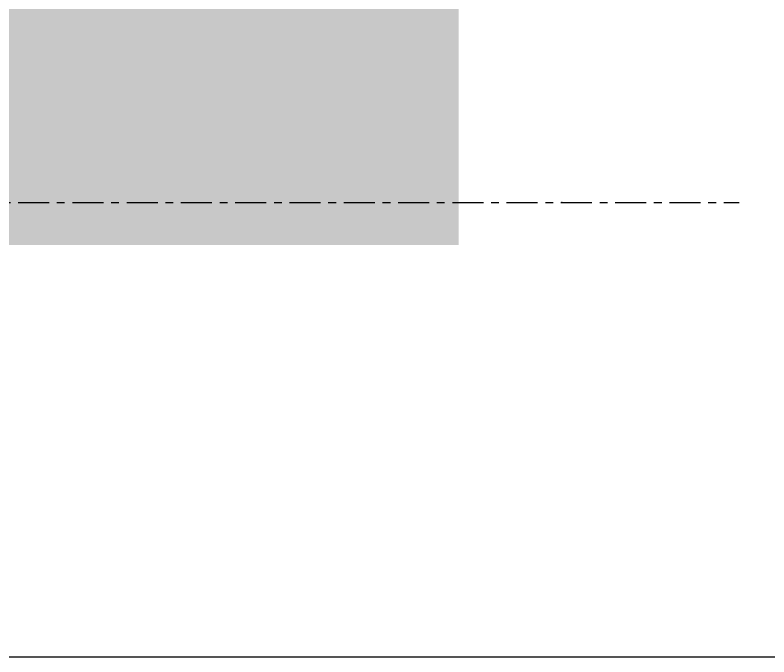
# Model space of a CAD drawing. Header units: millimetres. Extents: x -1379 to 1385823, y -4884429 to 548763.
# Drawn here: x 671833 to 676086, y -2347541 to -2343919 of the extents above; entities that cross this region are included whole.
import ezdxf
from ezdxf.xclip import XClip

# ---------------------------------------------------------------- set-up
doc = ezdxf.new("R2010")
doc.units = ezdxf.units.MM
doc.header["$XCLIPFRAME"] = 0
doc.linetypes.add('CENTER', pattern=[50.8, 31.75, -6.35, 6.35, -6.35])
doc.linetypes.add('TA_GL_000.70000', pattern=[1.925, 0.7, -0.175, 0.175, -0.175, 0.7])
doc.layers.add('000 - 0_SYM_DWG_GRIDLINE_MAIN_COLOR_251', color=7, linetype='Continuous')
doc.layers.add('000 - GRID', color=7, linetype='CENTER')
doc.layers.add('A-DETL-GENF', color=7, linetype='Continuous', lineweight=35)
doc.styles.add('TA', font='', dxfattribs={"height": 4.5})
doc.styles.get('TA').set_extended_font_data('Cordia New')

# ---------------------------------------------------------------- blocks, each defined once
blk = doc.blocks.new('C-1-IV01_REV00_20260605-145658_ELEVATION_4_EX')
at = {"layer": 'A-DETL-GENF', "lineweight": 9}
h = blk.add_hatch(dxfattribs=at)
h.set_pattern_fill('FP_84', style=0, pattern_type=2)
h.set_pattern_definition([(45, (-2403.5, 0), (0, 449.0128), [317.5, -317.5]), (45, (-2487.7, 84.2), (0, 449.0128), [317.5, -317.5]), (45, (-2571.9, 168.38), (0, 449.0128), [317.5, -317.5]), (135, (-2571.9, 224.5), (-449.0128, 3e-14), [317.5, -317.5]), (135, (-2487.7, 308.7), (-449.0128, 3e-14), [317.5, -317.5]), (135, (-2403.5, 392.9), (-449.0128, 3e-14), [317.5, -317.5])])
h.paths.add_polyline_path([(9697.5, 99758.9), (23735.4, 99758.9), (23735.4, 101150), (-7244.9, 101150), (-7244.9, 99758.9), (9213.4, 99758.9)])
blk = doc.blocks.new('*U2267')
at = {"layer": '000 - 0_SYM_DWG_GRIDLINE_MAIN_COLOR_251', "color": 7, "linetype": 'ByBlock', "ltscale": 5}
blk.add_line((20, 0), (-532.986, 0), dxfattribs=at)
at = {"layer": '000 - 0_SYM_DWG_GRIDLINE_MAIN_COLOR_251', "color": 7}
blk.add_point((-512.986, 0), dxfattribs=at)
at = {"color": 7, "style": 'TA', "flags": 1}
blk.add_attdef('LOCATION', (6, -6), '', height=4.5, rotation=270, dxfattribs=at)
blk = doc.blocks.new('C-1-IV01_REV00_20260614-165118_ELEVATION_4_DIMS')
at = {"layer": '000 - GRID', "color": 7, "linetype": 'TA_GL_000.70000', "xscale": 50, "yscale": 50, "zscale": 50, "rotation": 180}
blk.add_blockref('*U2267', (-6399, 100000), dxfattribs=at)

msp = doc.modelspace()

# ---------------------------------------------------------------- linework, layer by layer
at = {"color": 7}
msp.add_lwpolyline([(643796.4, -2347540.5), (682546.4, -2347540.5), (682546.4, -2327540.5), (643796.4, -2327540.5)], close=True, dxfattribs=at)

# ---------------------------------------------------------------- block references
msp.add_blockref('C-1-IV01_REV00_20260614-165118_ELEVATION_4_DIMS', (655667.8, -2444975.4), dxfattribs=at)
ref = msp.add_blockref('C-1-IV01_REV00_20260605-145658_ELEVATION_4_EX', (655667.8, -2444975.4), dxfattribs=at)
XClip(ref).set_block_clipping_path([(-1731.8749551864, 99504.3722498701), (18667.8333906819, 116111.7620017761)])

doc.saveas('drawing.dxf')
